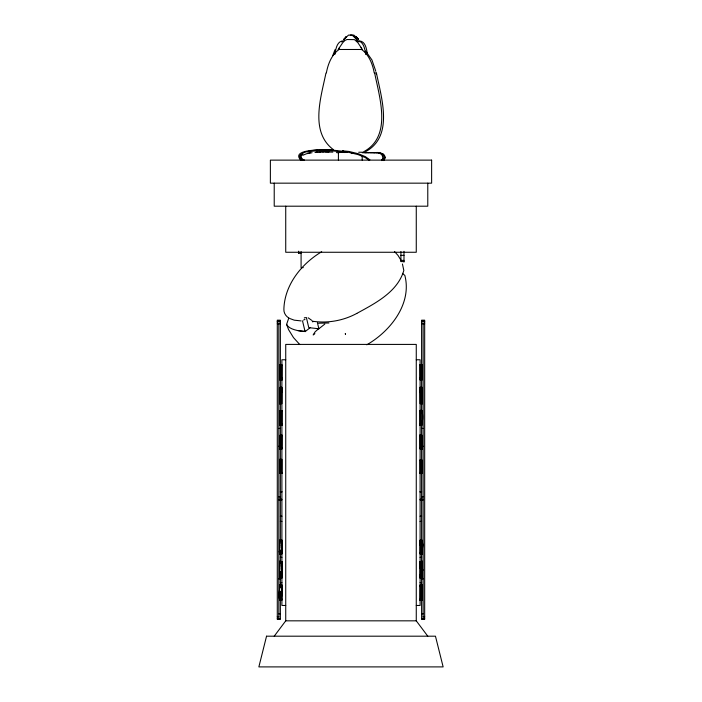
<?xml version="1.0" encoding="UTF-8"?>
<svg xmlns="http://www.w3.org/2000/svg" width="702" height="702" viewBox="0 0 702 702"><rect width="100%" height="100%" fill="white"/><g stroke="black" fill="none" stroke-linecap="round" stroke-linejoin="round"><path stroke-width="1.05" d="M279.791 597.455C278.448 599.754 281.818 601.991 281.871 599.104L281.888 600.219M281.862 552.035C282.327 556.335 277.738 553.229 279.773 549.824M281.844 593.822L281.879 599.78L279.782 599.938C277.694 596.016 280.949 577.334 281.835 590.575M422.113 365.233L422.113 364.715L420.015 364.864L420.077 378.913L422.165 378.571M420.094 472.771C419.691 474.192 423.043 473.683 422.174 472.174M420.094 424.385L420.094 425.052L422.183 424.903L422.183 424.385M420.138 587.135L420.077 600.219L422.174 600.368L422.2 595.717M422.113 364.715L422.165 378.764M422.183 424.227L420.086 424.622L420.077 424.105M422.174 600.368L422.209 585.284L420.121 585.205L420.129 586.688M279.896 411.618L279.896 410.661L281.993 410.74L281.941 424.885L279.852 424.798L279.905 410.538L281.993 410.889M279.817 378.641L279.808 379.914L281.906 379.993L281.906 379.51M279.905 411.109L279.905 410.538M281.853 552.281L281.809 540.031L279.721 540.18L279.747 545.858M281.906 379.993L281.906 378.729L279.8 378.571M281.809 540.031L281.818 543.91M420.077 378.913C418.945 380.133 423.087 380.879 422.148 378.641M420.121 585.354L422.218 585.17L422.218 589.11M420.147 545.182C419.55 533.985 424.403 542.936 422.209 548.78M422.13 411.039L420.033 411.003M422.218 546.437L422.227 545.629M420.077 600.219L420.086 599.148L420.086 599.78L422.183 599.938L422.174 596.981M422.2 593.629L422.192 595.393M422.2 593.05L422.209 591.295M422.218 585.17L422.218 592.277M422.227 544.111C421.428 546.472 424.105 556.502 420.094 553.404M422.165 598.525L422.174 595.963M422.2 591.997L422.165 596.884M422.218 590.724L422.209 585.284M422.192 550.342L422.218 547.972M422.192 590.672L422.183 599.938M281.906 379.449L279.817 379.8L279.817 379.115M281.95 365.54L281.897 378.483L279.808 378.334L279.808 377.65M279.765 403.729L281.862 403.676L281.923 391.584L279.835 391.848L279.765 403.94L279.765 403.308M279.887 390.602C277.808 387.065 283.626 385.372 281.985 389.663M279.905 387.829L279.905 387.337M281.95 447.657L279.852 448.095C281.283 446.095 277.185 433.029 281.993 435.538M279.852 424.798C279.317 423.955 280.756 425.798 281.871 425.052L281.879 424.534M279.791 472.174L279.782 473.288L281.871 473.446L281.879 472.332M279.852 448.894L279.852 449.394L279.852 447.771M279.905 435.749L279.905 435.266M281.906 379.879L281.906 379.203M281.897 378.483L281.897 377.799M281.941 447.876L281.993 435.047M279.852 424.684L281.95 424.771L281.95 424.096L281.871 425.052M281.993 411.109L281.993 410.626M279.852 449.333L281.941 449.122L281.95 447.551M422.13 576L422.121 576.5L420.033 576.719L420.033 574.499M422.235 541.251L422.244 540.698L420.147 540.461L420.103 554.08M420.165 564.206L420.165 563.074L422.262 562.811L422.148 569.375L422.235 568.172M420.138 543.953L420.147 540.461M420.121 585.88L420.121 585.205M420.033 577.518L420.024 578.018L420.033 576.947M420.059 567.927L420.077 564.048M422.227 547.841L422.2 553.799L420.103 553.641L420.112 552.965M420.147 542.242L420.156 540.031M420.112 586.161C419.691 587.249 420.998 585.301 422.227 586.319L422.192 592.707M420.121 585.573L420.121 585.082M420.156 566.593L420.129 568.506L420.077 565.128L422.174 564.917L422.121 576.5M422.192 596.437L422.183 592.602M422.2 552.43L422.209 549.78M422.218 544.629L422.235 541.979M422.2 553.799L422.2 551.439M422.209 546.568L422.244 540.18M422.235 542.971L422.235 540.61M422.13 575.263L422.121 577.799L422.253 565.724M422.13 575.859L422.139 575.21M279.8 378.764L279.8 378.246M279.852 365.233L279.852 364.715L281.95 365.058M279.782 424.903L279.852 424.254M279.852 447.586L279.852 448.095M279.782 473.288L279.782 472.771M281.941 365.391L281.95 364.864M281.888 378.913L281.897 377.851M281.95 424.771L279.791 424.473M420.121 544.682L420.129 543.839M420.147 568.436L420.103 575.175L420.103 574.534M420.121 568.137L420.077 564.715M420.138 566.532L420.165 562.995L420.156 564.882M420.147 565.356L420.156 563.522M422.218 567.874L422.235 566.681M422.165 566.154L422.165 564.978M422.192 554.229L422.192 553.158M422.209 571.042L422.235 568.778M422.218 567.269L422.235 564.478M422.2 572.788L422.209 570.445M422.244 565.601L422.244 564.619M279.826 392.295L279.835 390.172L279.826 390.698M279.808 378.334L279.852 365.391M279.729 563.759L279.703 561.144L279.721 564.619M279.756 572.937L279.773 574.912L279.756 573.999M281.914 392.032L281.932 389.961M281.818 565.865L281.8 561.407L281.818 563.373M281.844 572.551L281.862 575.175L281.844 573.201M420.05 392.032L420.042 389.97M420.042 435.705L420.042 435.179L422.13 435.661L422.113 448.095L420.015 447.657M420.147 563.373L420.165 561.407L420.156 562.802M422.139 392.295L422.13 390.172L422.139 390.698M422.2 403.729L420.103 403.676L420.033 391.584L422.13 391.848L422.2 403.94L422.183 403.027M422.13 435.661L419.971 435.214M422.209 587.881L422.218 586.749M422.218 572.288L422.192 574.912L422.209 571.428M422.253 563.258L422.262 561.144L422.253 561.661M422.183 599.411L422.183 598.806M422.253 563.803L422.262 562.811M279.826 574.482L279.844 577.799L279.835 576.43M281.914 435.705L281.923 435.179L279.835 435.494M281.932 577.465L281.941 578.018L281.932 576.947M422.113 448.894C422.323 450.368 418.541 449.087 420.015 447.551M422.06 387.829L422.06 387.276L419.971 387.285M374.71 152.817C379.405 151.263 388.715 154.984 383.248 160.582M384.924 156.871L383.95 159.687M383.02 157.739L381.888 160.372M384.81 157.757L384.38 156.248L384.749 158.661L383.678 160.372L384.749 158.652M326.369 72.911C327.957 64.163 331.572 54.782 339.04 49.482L361.565 49.482C369.033 54.782 372.639 64.163 374.227 72.911M325.947 73.078C320.998 97.42 309.626 131.669 333.301 149.587M334.828 54.563C335.767 49.421 336.793 40.611 343.857 40.83M339.136 48.482L339.487 47.411M299.64 344.375L293.497 337.618L288.557 329.607L286.609 324.403L288.829 317.883M332.809 55.432L334.986 49.728M300.596 155.142L300.123 157.274L302.711 160.275M382.546 159.53L382.959 158.652M338.136 49.57L342.769 42.646L344.814 40.505L346.99 39.523L354.484 39.637L357.836 42.646L362.46 49.57M381.458 160.582L382.757 158.757M382.16 159.705C385.31 155.914 380.344 152.15 376.544 152.913M274.219 636.188L285.732 620.831L285.732 344.41L416.268 344.41L416.268 620.831L427.781 636.188M343.813 39.417L348.525 35.1L352.079 35.1L356.783 39.417M318.726 328.633L315.101 331.844L313.171 334.951L314.882 333.59M302.816 154.186C299.605 155.747 301.509 159.582 304.405 160.038M286.609 324.403C289.759 331.019 304.87 331.379 305.203 331.581L310.319 327.553M306.37 317.488L308.766 327.632L318.857 328.782L324.815 324.087M341.576 41.944L342.155 41.541M303.615 320.103L305.054 319.156M321.692 251.737C301.456 263.785 284.521 284.959 283.88 309.213C283.678 312.881 285.775 316.216 288.899 318.015M366.777 344.805C390.268 331.362 412.206 303.826 404.852 275.43L402.43 273.368M363.926 151.597C392.155 136.197 379.589 97.832 374.657 73.078M365.716 151.597C393.945 136.197 381.379 97.832 376.447 73.078M302.816 155.291L306.52 153.738L312.057 152.72M356.809 313.417L356.765 313.434C343.269 320.744 327.492 323.517 312.337 321.2L312.864 321.893L312.337 321.218M356.765 313.434C375.114 303.361 397.534 292.102 403.825 270.489L402.43 263.978M304.282 317.901L305.431 317.506M309.055 151.044L310.995 150.719M307.406 153.15L310.258 152.72M279.835 390.382L281.932 390.119M420.173 561.618L422.262 561.354M420.094 574.964L422.192 574.701M301.14 320.919L294.235 320.165L289.768 318.515M311.96 150.561L317.945 149.965M328.913 322.99L318.489 323.218M420.024 577.957L422.121 577.746M314.987 152.413L317.988 152.167M420.024 365.294L422.121 365.145M422.156 377.65L422.156 378.334L420.068 378.483L420.059 377.966M279.721 540.18L279.765 553.799L281.862 553.641L281.862 553.009M320.981 149.78C316.04 150.017 291.181 150.36 300.921 160.275M316.198 152.167L321.016 151.983M303.808 331.476L305.028 331.432L302.518 320.832M419.971 410.889C423.745 406.081 423.315 428.325 420.024 424.885L420.015 424.096M422.069 411.091L419.971 410.74L420.024 424.885M279.747 587.434L279.747 585.17L281.844 585.082L281.844 586.091M279.756 586.644L279.756 585.284L281.844 585.205L281.844 588.96M319.191 149.78L324.034 149.675M319.217 151.983L324.034 151.886M362.32 152.755L366.611 152.72M364.812 152.72L369.27 152.711M322.236 149.675L330.019 149.763M322.244 151.886L328.992 151.939M338.645 152.237L347.236 152.237M358.704 152.237L363.978 152.237M351.298 153.501L352.281 153.501M298.71 253.132L301.088 253.132M400.912 255.344L403.992 255.344M400.912 260.407L403.992 260.407M400.912 261.583L403.992 261.583M303.264 267.629L301.088 267.629L301.088 251.553M277.29 321.226L280.361 321.226M421.604 321.226L424.675 321.226M277.29 321.92L280.361 321.92M421.604 321.92L424.675 321.92M277.29 323.771L280.361 323.771M421.604 323.771L424.675 323.771M285.732 359.766L281.897 359.766L281.897 605.475L285.732 605.475M416.268 359.766L420.103 359.766L420.103 605.475L416.268 605.475M278.826 428.431L280.361 428.431M421.604 428.431L423.139 428.431M278.826 446.244L280.361 446.244M421.604 446.244L423.139 446.244M280.361 491.751L281.897 491.751M420.068 491.751L421.604 491.751M280.361 491.997L281.897 491.997M420.068 491.997L421.604 491.997M278.826 496.876L280.361 496.876M421.604 496.876L423.139 496.876M278.826 499.262L281.897 499.262M420.068 499.262L423.139 499.262M278.826 499.947L281.897 499.947M420.068 499.947L423.139 499.947M280.361 516.207L281.897 516.207M420.068 516.207L421.604 516.207M280.361 521.428L281.897 521.428M420.068 521.428L421.604 521.428M421.604 544.849L423.139 544.849M280.361 553.624L281.897 553.624L281.853 551.289M420.068 553.624L421.604 553.624M280.361 557.37L281.897 557.37M420.068 557.37L421.604 557.37M421.604 569.989L423.139 569.989M278.826 578.887L280.361 578.887M421.604 578.887L423.139 578.887M280.361 582.634L281.897 582.634M420.068 582.634L421.604 582.634M278.826 613.829L280.361 613.829M421.604 613.829L423.139 613.829M277.29 616.672L278.826 616.672M423.139 616.672L424.675 616.672M277.29 618.901L280.361 618.901M421.604 618.901L424.675 618.901M285.732 620.831L416.268 620.831M367.479 152.703L371.876 152.711M370.086 152.711L374.324 152.746M325.263 149.666L332.88 149.93M325.245 151.878L332.827 152.132M372.525 152.746L376.5 152.808M350.316 35.1L353.869 35.1L358.582 39.417M356.748 40.83C363.812 40.611 364.838 49.421 365.768 54.563M331.09 149.93L343.146 151.299M279.852 365.128L281.95 365.277M281.923 411.003L279.835 411.039M279.835 575.658L279.844 576.5L281.932 576.719L281.8 563.074L279.703 562.811L279.747 568.804M279.844 577.746L281.941 577.957M336.372 152.571L338.803 152.86M297.745 330.581L303.984 331.309M420.033 390.119L422.13 390.382M279.703 561.354L281.792 561.618M279.765 571.858L279.773 573.236L281.862 573.499L281.853 571.691M279.773 574.701L281.871 574.964M359.512 40.909C365.523 41.427 366.488 48.833 367.313 53.501M379.791 153.036L383.011 153.861L384.722 156.019M378.001 153.036L381.221 153.861L382.932 156.019M344.77 152.536C333.406 150.447 321.727 150 310.258 151.492C305.651 150.614 293.927 156.458 302.615 160.038M344.147 152.501L342.497 151.711L348.841 152.369L358.178 154.651L365.084 157.494L369.41 160.346M343.524 151.325L342.611 150.79L348.991 151.448L358.389 153.747L365.409 156.66L369.893 159.828M308.16 317.813L311.688 320.34M356.283 39.637L358.941 41.936M394.463 251.5L398.016 255.423L401.254 260.705M365.619 51.018L371.911 59.898L375.667 70.841M305.203 331.581L304.686 330.888L305.203 331.572M361.118 47.411L361.469 48.482M317.427 322.701L318.857 328.782M375.842 71.876L376.193 73.947M422.06 435.205L422.06 435.749M281.8 563.074L281.809 564.066M281.862 573.499L281.862 572.85M422.156 377.808L422.156 378.334M281.835 586.6L281.853 592.9M279.773 574.271L279.747 569.778M422.148 379.37L420.059 379.449M422.06 387.785L422.077 390.602M422.113 447.586L422.113 448.095M422.183 472.771L422.183 473.288M420.015 364.864L420.024 365.391M419.971 387.565L419.98 389.663M420.086 424.534L420.094 425.052M420.015 424.341L422.113 424.254L422.113 424.798M419.971 435.494L420.015 447.876M420.094 473.446L420.086 472.332M281.862 554.08L281.827 547.683M281.888 564.329L281.827 566.532M281.835 570.042L281.844 571.305M281.809 563.522L281.827 564.741M281.844 570.708L281.853 573.051M281.827 586.17L281.835 587.802M279.773 554.229L279.765 552.597M279.721 565.005L279.729 566.268M279.712 563.258L279.721 565.601M279.756 571.647L279.756 572.235M279.756 585.284L279.747 587.951M279.791 595.963L279.8 599.315L279.791 596.138M279.791 600.368L279.791 597.735M422.148 379.115L422.156 379.914M422.069 410.661L422.069 411.337M422.113 447.771L422.113 449.333M420.059 377.799L420.068 378.396M420.059 379.203L420.059 379.993M419.971 410.626L419.971 411.109M419.963 435.047L419.971 435.538M281.853 548.122L281.818 540.461L281.827 542.822M281.914 574.701L281.888 564.715M281.844 585.205L281.853 587.214L281.844 585.082M281.844 587.96L281.871 591.646L281.862 591.066M281.835 592.119L281.871 595.384M281.835 566.33L281.827 567.181M281.818 569.05L281.827 570.252M279.738 542.655L279.738 544.111M279.756 550.298L279.756 551.754M279.817 571.586L279.844 576.5M279.729 542.971L279.729 540.61L279.729 541.812M279.756 550.859L279.765 553.799M279.765 571.525L279.835 576.175M279.747 592.277L279.782 594.62M279.773 591.839L279.773 592.707M279.747 593.111L279.782 599.938M279.738 566.066L279.738 567.576M279.729 568.172L279.738 569.989M279.756 594.848L279.773 597.367M281.871 473.446L281.871 472.771M281.862 551.614L281.862 549.675L281.844 550.271M281.835 545.006L281.835 546.288M281.844 549.104L281.844 547.823M281.862 593.48L281.879 595.814L281.879 595.138M281.862 594.541L281.853 591.847L281.862 592.786M281.835 543.831L281.835 544.48M281.853 588.618L281.888 595.814M281.853 588.381L281.862 589.294M279.738 545.629L279.747 547.972M279.756 591.295L279.765 593.05M279.765 593.629L279.773 595.393M279.8 598.859L279.8 599.429M279.756 586.433L279.747 585.17M279.765 592.576L279.765 594.111M279.756 549.763L279.756 550.421M279.773 572.674L279.773 573.236M279.765 591.154L279.782 593.444M279.782 593.918L279.791 596.577M427.781 183.161L427.781 206.195L274.219 206.195L274.219 183.161M423.139 323.771L423.139 618.532M421.604 561.135L421.604 320.182L424.675 320.182L424.675 619.217L421.604 619.217L421.604 564.417M416.268 206.195L416.268 252.264L285.732 252.264L285.732 206.195M403.992 251.316L403.992 262.083M400.912 251.553L400.912 261.197M362.188 156.177L362.188 160.126M338.417 152.237L338.417 160.126M298.71 251.193L298.71 253.519M280.361 540.4L280.361 320.182L277.29 320.182L277.29 619.217L280.361 619.217L280.361 591.233M280.361 550.675L280.361 561.135M280.361 571.56L280.361 586.574M278.826 323.771L278.826 618.532M279.835 460.205L279.791 472.858L281.879 473.008L281.923 459.398L279.835 459.24L279.835 460.205M420.033 460.064L420.086 473.008L422.174 472.858C421.095 470.129 424.464 456.642 420.033 460.064M345.445 334.178L345.349 333.503L345.375 334.187M266.541 636.188L258.863 666.9L443.137 666.9L435.459 636.188L266.541 636.188M346.025 36.978L343.892 39.373L346.463 36.504L346.025 36.978M431.625 160.126L270.375 160.126L270.375 183.161L431.625 183.161L431.625 160.126M356.37 36.978L355.932 36.504L358.503 39.373L356.37 36.978M354.58 36.978L354.141 36.504L356.713 39.373L354.58 36.978M384.047 155.686L383.599 155.203L384.038 155.695M382.581 156.239L382.248 155.686L382.581 156.248"/></g></svg>
